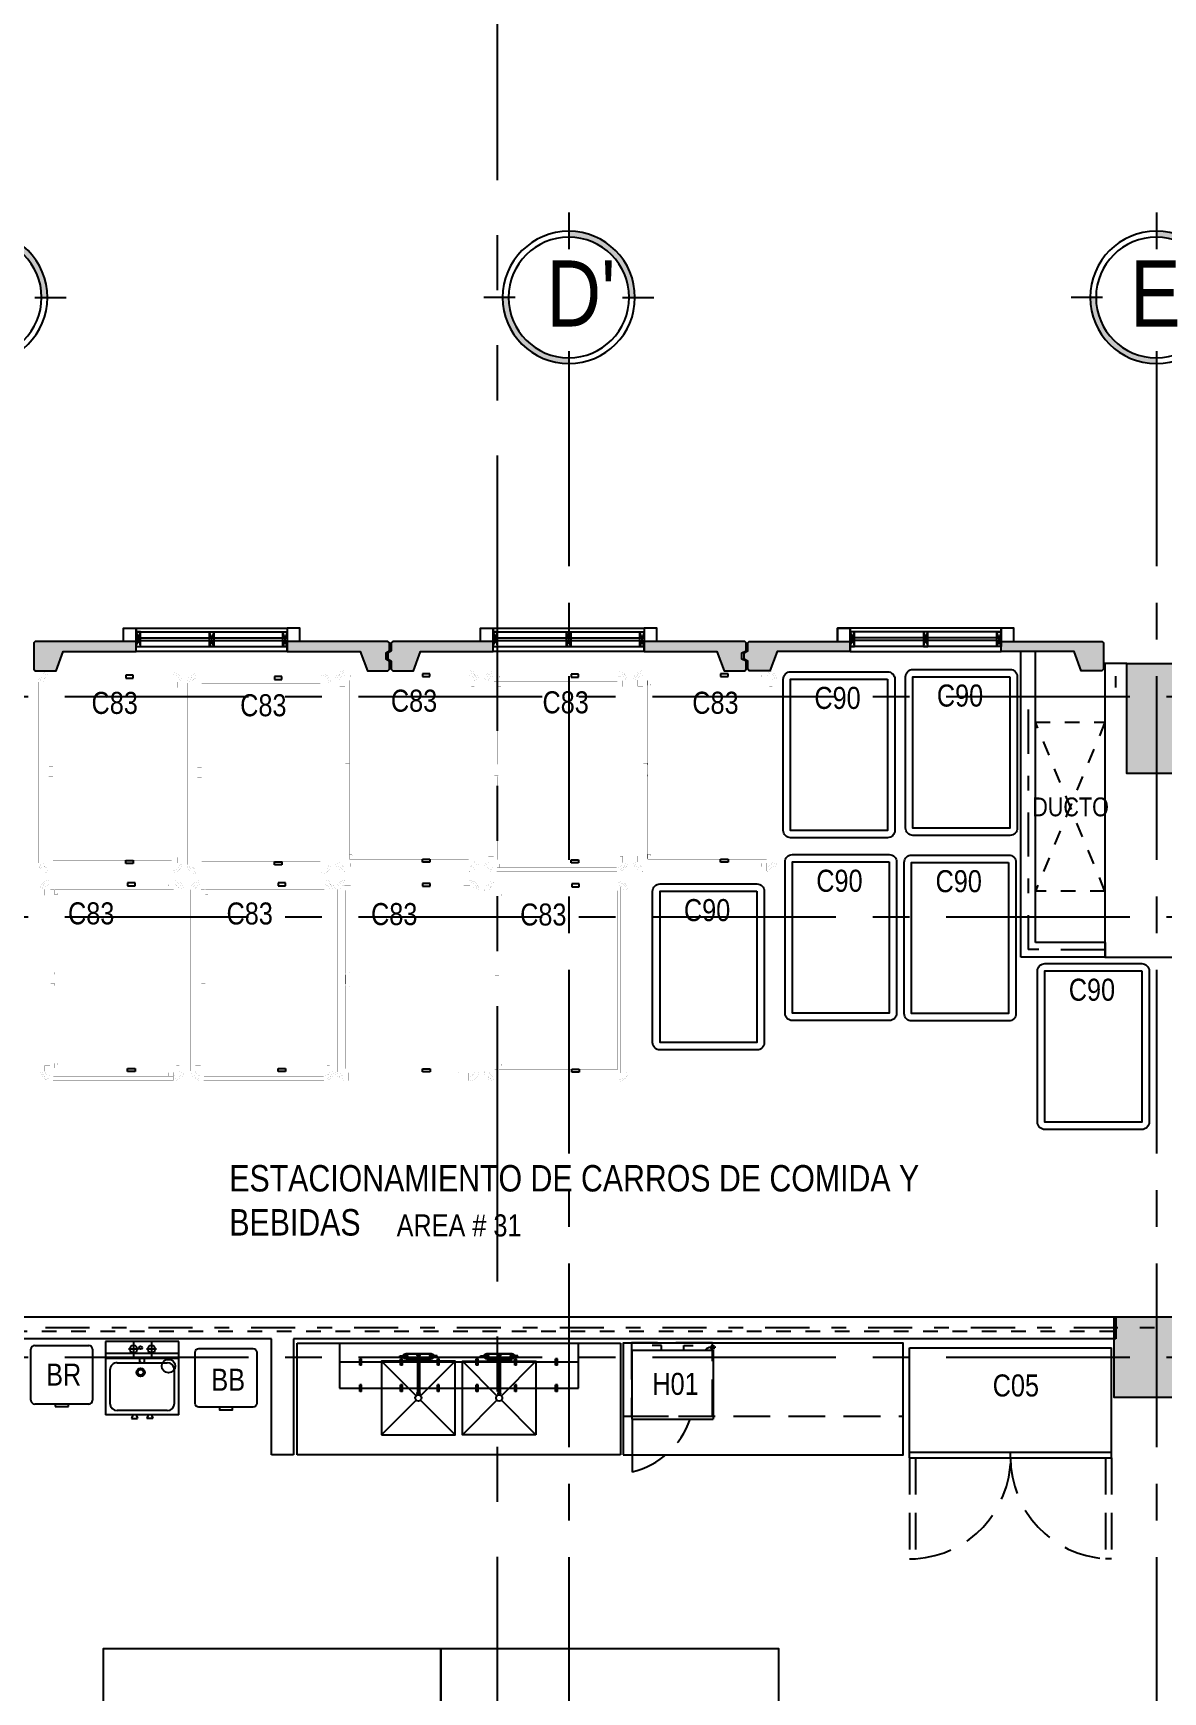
# Model space of a CAD drawing. Extents: x -28 to 149, y -33 to 76.
# Drawn here: x 24.35 to 32.04, y 28 to 39.29 of the extents above; entities that cross this region are included whole.
import ezdxf

# ---------------------------------------------------------------- set-up
doc = ezdxf.new("R2010")
doc.units = 0
for name, pattern in [('CENTER', [2, 1.25, -0.25, 0.25, -0.25]), ('DASHDOT', [1, 0.5, -0.25, 0, -0.25]), ('DASHDOT2', [12.7, 6.35, -3.175, 0, -3.175]), ('HIDDEN', [0.375, 0.25, -0.125]), ('PHANTOM2', [1.25, 0.625, -0.125, 0.125, -0.125, 0.125, -0.125]), ('STYLE_01', [0.15, 0.1, -0.05])]:
    doc.linetypes.add(name, pattern=pattern)
for name, color, linetype in [('arq-columnas', 5, 'Continuous'), ('arq-ejes', 1, 'DASHDOT2'), ('arq-ejes-circulo', 3, 'Continuous'), ('arq-ejes-principales', 1, 'CENTER'), ('arq-ejes-text', 2, 'Continuous'), ('arq-equipamiento', 1, 'Continuous'), ('arq-hatch', 252, 'Continuous'), ('arq-indicacion de corte', 5, 'PHANTOM2'), ('arq-mobiliario', 1, 'Continuous'), ('arq-mobiliario sanitario', 1, 'Continuous'), ('arq-niveles', 1, 'Continuous'), ('arq-paredes-liv', 3, 'Continuous'), ('arq-prefafricado', 1, 'Continuous'), ('arq-proyeccion ductos', 251, 'STYLE_01'), ('arq-proyección vigas', 251, 'STYLE_01'), ('arq-san', 1, 'Continuous'), ('arq-text-area', 3, 'Continuous'), ('arq-text-codigo', 1, 'Continuous'), ('arq-text-equipamiento', 2, 'Continuous'), ('arq-ventanas', 2, 'Continuous')]:
    doc.layers.add(name, color=color, linetype=linetype)
doc.styles.add('dape 2', font='ARIALN.TTF', dxfattribs={"height": 2.5})

# ---------------------------------------------------------------- blocks, each defined once
blk = doc.blocks.new('*U156')
at = {"linetype": 'Continuous'}
h = blk.add_hatch(color=251, dxfattribs=at)
h.paths.add_polyline_path([(0.1643, 0.326), (0.1803, 0.326, -0.414214), (0, 0.1457), (0, 0.1617, 0.414214)])
h.paths.add_polyline_path([(-0.1643, 0.326), (-0.1803, 0.326, -0.414214), (0, 0.5063), (0, 0.4903, 0.414214)])
for p, q in [((0, 0.5577), (0, 0.4724)), ((0, 0.5432), (0, 0.4579)), ((-0.1464, 0.326), (-0.2317, 0.326)), ((0.1464, 0.326), (0.2317, 0.326)), ((0, 0.1796), (0, 0.0943))]:
    blk.add_line(p, q, dxfattribs=at)
at = {"linetype": 'CENTER', "ltscale": 0.7}
blk.add_line((0, 0.1457), (0, 0.1457), dxfattribs=at)
at = {"linetype": 'Continuous'}
for radius in [0.1803, 0.1643]:
    blk.add_circle((0, 0.326), radius, dxfattribs=at)
blk = doc.blocks.new('BR')
for p, q in [((-0.21, -0.374), (-0.21, -0.026)), ((-0.184, 0), (0.184, 0)), ((0.21, -0.026), (0.21, -0.374)), ((0.184, -0.4), (-0.184, -0.4)), ((-0.045, -0.4), (-0.045, -0.417)), ((0.045, -0.4), (-0.045, -0.4)), ((-0.045, -0.417), (0.045, -0.417)), ((0.045, -0.417), (0.045, -0.4))]:
    blk.add_line(p, q)
for centre, start, end in [((-0.184, -0.026), 90, 180), ((0.184, -0.026), 0, 90), ((-0.184, -0.374), 180, 270), ((0.184, -0.374), 270, 0)]:
    blk.add_arc(centre, 0.0258, start, end)
blk = doc.blocks.new('C83')
for p, q in [((0.527, 1.289), (0.527, 1.269)), ((0.578, 1.289), (0.527, 1.289)), ((0.527, 1.269), (0.578, 1.269)), ((0.578, 1.269), (0.578, 1.289)), ((0.527, 0.006), (0.527, 0.026)), ((0.527, 0.026), (0.578, 0.026)), ((0.578, 0.006), (0.527, 0.006)), ((0.578, 0.026), (0.578, 0.006))]:
    blk.add_line(p, q)
at = {"const_width": 0.000317}
for points in [[(-0.001, 1.309, 0.414214), (-0.067, 1.242, 0.414214)], [(-0.001, 1.296, 0.414214), (-0.055, 1.242, 0.414214)], [(-0.001, 1.277, 0.414214), (-0.036, 1.242, 0.414214)], [(0.91, 1.242, 0.414214), (0.844, 1.309, 0.414214)], [(0.898, 1.242, 0.414213), (0.844, 1.296, 0.414213)], [(0.879, 1.242, 0.414214), (0.844, 1.277, 0.414214)], [(-0.067, 0.01, 0.414214), (-0.001, -0.056, 0.414214)], [(-0.055, 0.01, 0.414214), (-0.001, -0.044, 0.414214)], [(-0.036, 0.01, 0.414214), (-0.001, -0.025, 0.414214)], [(0.844, -0.056, 0.414214), (0.91, 0.01, 0.414214)], [(0.844, -0.044, 0.414214), (0.898, 0.01, 0.414214)], [(0.844, -0.025, 0.414214), (0.879, 0.01, 0.414214)]]:
    blk.add_lwpolyline(points, format="xyb", dxfattribs=at)
for points in [[(-0.067, 1.242), (-0.067, 0.01)], [(-0.055, 1.242), (-0.055, 0.01)], [(-0.036, 1.242), (-0.036, 1.204)], [(-0.001, 1.309), (0.844, 1.309)], [(-0.001, 1.296), (0.844, 1.296)], [(-0.001, 1.277), (0.037, 1.277)], [(0, 1.269), (0, 0)], [(0.859, 1.269), (0, 1.269)], [(0.03, 1.243), (0.03, 0.026)], [(0.842, 1.243), (0.03, 1.243)], [(0.037, 1.277), (0.037, 1.269)], [(0.844, 1.277), (0.806, 1.277)], [(0.806, 1.277), (0.806, 1.269)], [(0.842, 0.026), (0.842, 1.243)], [(0.859, 1.269), (0.859, 0)], [(0.879, 1.242), (0.879, 1.204)], [(0.898, 0.01), (0.898, 1.242)], [(0.91, 0.01), (0.91, 1.242)], [(-0.036, 1.204), (0, 1.204)], [(0.002, 1.242), (0.002, 0.675)], [(0.028, 1.242), (0.002, 1.242)], [(0.028, 1.242), (0.028, 0.675)], [(0.841, 1.242), (0.031, 1.242)], [(0.031, 1.242), (0.031, 1.208)], [(0.031, 1.208), (0.049, 1.208)], [(0.032, 1.241), (0.839, 1.241)], [(0.032, 1.241), (0.032, 1.209)], [(0.032, 1.209), (0.048, 1.209)], [(0.049, 1.218), (0.048, 1.218)], [(0.048, 1.209), (0.048, 1.218)], [(0.049, 1.208), (0.049, 1.218)], [(0.839, 0.941), (0.839, 1.241)], [(0.841, 0.939), (0.841, 1.242)], [(0.879, 1.204), (0.859, 1.204)], [(0.839, 0.938), (0.839, 0.331)], [(0.841, 0.33), (0.841, 0.939)], [(0.032, 0.68), (0.031, 0.68)], [(0.031, 0.68), (0.031, 0.669)], [(0.032, 0.68), (0.032, 0.667)], [(0.002, 0.675), (0.028, 0.675)], [(0.002, 0.669), (0.002, 0.601)], [(0.031, 0.669), (0.002, 0.669)], [(0.031, 0.601), (0.002, 0.601)], [(0.002, 0.027), (0.002, 0.594)], [(0.002, 0.594), (0.028, 0.594)], [(0.004, 0.667), (0.004, 0.602)], [(0.032, 0.667), (0.004, 0.667)], [(0.032, 0.602), (0.004, 0.602)], [(0.028, 0.027), (0.028, 0.594)], [(0.031, 0.601), (0.031, 0.589)], [(0.032, 0.589), (0.031, 0.589)], [(0.032, 0.602), (0.032, 0.589)], [(0.839, 0.329), (0.839, 0.029)], [(0.841, 0.33), (0.841, 0.027)], [(-0.036, 0.01), (-0.036, 0.048)], [(-0.036, 0.048), (0, 0.048)], [(0.859, 0), (0, 0)], [(0.028, 0.027), (0.002, 0.027)], [(0.02, 0), (0.09, 0)], [(0.02, 0), (0.02, -0.054)], [(0.03, 0.026), (0.842, 0.026)], [(0.031, 0.027), (0.031, 0.062)], [(0.031, 0.062), (0.049, 0.062)], [(0.841, 0.027), (0.031, 0.027)], [(0.032, 0.029), (0.032, 0.06)], [(0.032, 0.06), (0.048, 0.06)], [(0.032, 0.029), (0.839, 0.029)], [(0.048, 0.06), (0.048, 0.051)], [(0.049, 0.051), (0.048, 0.051)], [(0.049, 0.062), (0.049, 0.051)], [(0.09, 0), (0.09, -0.003)], [(0.84, 0), (0.769, 0)], [(0.769, 0), (0.769, -0.003)], [(0.84, 0), (0.84, -0.054)], [(0.879, 0.048), (0.859, 0.048)], [(0.879, 0.01), (0.879, 0.048)], [(-0.001, -0.025), (0.02, -0.025)], [(0.02, -0.044), (-0.001, -0.044)], [(0.844, -0.056), (-0.001, -0.056)], [(0.02, -0.054), (0.84, -0.054)], [(0.022, -0.003), (0.09, -0.003)], [(0.022, -0.003), (0.022, -0.054)], [(0.022, -0.025), (0.037, -0.025)], [(0.022, -0.029), (0.837, -0.029)], [(0.037, -0.025), (0.037, -0.003)], [(0.837, -0.003), (0.769, -0.003)], [(0.806, -0.025), (0.806, -0.003)], [(0.837, -0.025), (0.806, -0.025)], [(0.837, -0.003), (0.837, -0.054)], [(0.844, -0.025), (0.84, -0.025)], [(0.844, -0.044), (0.84, -0.044)]]:
    blk.add_lwpolyline(points, dxfattribs=at)
blk = doc.blocks.new('BB')
for points in [[(0.184, 0), (-0.184, 0)], [(-0.21, -0.026), (-0.21, -0.374)], [(0.21, -0.374), (0.21, -0.026)], [(-0.184, -0.4), (0.184, -0.4)]]:
    blk.add_lwpolyline(points)
blk.add_lwpolyline([(0.045, -0.4), (0.045, -0.417), (-0.045, -0.417), (-0.045, -0.4)], close=True)
for centre, start, end in [((0.184, -0.026), 0, 90), ((-0.184, -0.026), 90, 180), ((-0.184, -0.374), 180, 270), ((0.184, -0.374), 270, 0)]:
    blk.add_arc(centre, 0.0258, start, end)
blk = doc.blocks.new('H01')
at = {"color": 251}
blk.add_line((0, 0.275), (-0.36, 0.275), dxfattribs=at)
for p, q in [((0, 0.275), (0.471, 0.275, 0.225)), ((0, 0.275), (0, -0.275)), ((0.471, 0.275, 0.225), (0.471, -0.275, 0.225)), ((0.503, 0.076), (0.503, 0.14)), ((0.471, 0.076), (0.503, 0.076)), ((0.471, -0.076), (0.503, -0.076)), ((0.503, -0.076), (0.503, -0.14)), ((0.471, -0.275, 0.225), (0, -0.275)), ((0.479, -0.278, 0.225), (0.503, -0.276, 0.225)), ((0.483, -0.278, 0.225), (0.485, -0.288, 0.225)), ((0.492, -0.277, 0.225), (0.494, -0.295, 0.225)), ((0.5, -0.276, 0.225), (0.501, -0.286, 0.225))]:
    blk.add_line(p, q)
at = {"linetype": 'HIDDEN'}
for p, q in [((0.521, 0.279), (0.021, 0.279)), ((0.021, 0.279), (0.021, -0.271)), ((0.521, -0.271), (0.521, 0.279)), ((0.021, -0.271), (0.521, -0.271))]:
    blk.add_line(p, q, dxfattribs=at)
at = {"elevation": 0.451}
blk.add_lwpolyline([(0.503, -0.276, 0.063324), (0.501, -0.268, 0.07639), (0.498, -0.263, 0.107132), (0.494, -0.259, 0.14755), (0.489, -0.258, 0.14755), (0.485, -0.26, 0.107132), (0.481, -0.265, 0.07639), (0.48, -0.271, 0.063324), (0.479, -0.278, 0.063324)], format="xyb", dxfattribs=at)
at = {"color": 251, "linetype": 'HIDDEN'}
blk.add_arc((0.174, 0.398), 0.545, 193.0436, 251.3887, dxfattribs=at)
blk.add_arc((0.445, -0.259, 0.225), 0.0447, 0.5583, 53.148)
blk = doc.blocks.new('LAV.')
for p, q in [((-0.021, 0.5), (0.479, 0.5)), ((-0.021, 0.5), (-0.021, 0)), ((0.059, 0.47), (0.399, 0.47)), ((0.166, 0.5), (0.157, 0.525)), ((0.157, 0.525), (0.198, 0.525)), ((0.189, 0.5), (0.198, 0.525)), ((0.302, 0.525), (0.261, 0.525)), ((0.27, 0.5), (0.261, 0.525)), ((0.293, 0.5), (0.302, 0.525)), ((0.479, 0), (0.479, 0.5)), ((0.009, 0.42), (0.009, 0.194)), ((0.449, 0.194), (0.449, 0.42)), ((0.479, 0.114), (-0.021, 0.114)), ((0.037, 0.122), (0.037, 0.114)), ((0.399, 0.144), (0.059, 0.144)), ((0.063, 0.122), (0.063, 0.114)), ((0.213, 0.138), (0.213, 0.114)), ((0.246, 0.138), (0.246, 0.114)), ((-0.021, 0.081), (0.479, 0.081)), ((0.132, 0.051), (0.2, 0.051)), ((0.166, 0), (0.166, 0.102)), ((0.254, 0.051), (0.322, 0.051)), ((0.288, 0), (0.288, 0.102)), ((-0.021, 0), (0.479, 0))]:
    blk.add_line(p, q)
for centre, radius in [((0.24, 0.21), 0.028), ((0.05, 0.167), 0.046), ((0.166, 0.051), 0.0254), ((0.24, 0.042), 0.0102), ((0.288, 0.051), 0.0254)]:
    blk.add_circle(centre, radius)
at = {"color": 251}
for radius in [0.0254, 0.0188]:
    blk.add_circle((0.24, 0.21), radius, dxfattribs=at)
for centre, radius, start, end in [((0.059, 0.42), 0.05, 90, 180), ((0.399, 0.42), 0.05, 0, 90), ((0.059, 0.194), 0.05, 180, 270), ((0.229, 0.119), 0.025, 48.2195, 131.7805), ((0.399, 0.194), 0.05, 270, 0)]:
    blk.add_arc(centre, radius, start, end)
blk = doc.blocks.new('C05dwg')
for p, q in [((0, 0), (0, 1.375)), ((0.749, 1.375), (0, 1.375)), ((0.711, 0), (0.711, 1.375)), ((0.749, 0), (0.749, 1.375)), ((0.749, 0.687), (0.711, 0.687)), ((0.749, 0), (0, 0))]:
    blk.add_line(p, q)
at = {"linetype": 'HIDDEN'}
for p, q in [((0.749, 1.375), (1.437, 1.375)), ((1.437, 1.375), (1.437, 1.335)), ((0.749, 1.335), (1.437, 1.335)), ((0.749, 0.04), (1.437, 0.04)), ((0.749, 0), (1.437, 0)), ((1.437, 0), (1.437, 0.04))]:
    blk.add_line(p, q, dxfattribs=at)
for centre, start, end in [((0.748, 1.377), 270.0706, 356.4964), ((0.748, -0.002), 3.5036, 89.9294)]:
    blk.add_arc(centre, 0.69, start, end, dxfattribs=at)
blk = doc.blocks.new('PILE02')
for p, q in [((0, 0.76), (2.2, 0.76)), ((0, 0), (0, 0.76)), ((2.2, 0.76), (2.2, 0)), ((0.81, 0.387), (0.575, 0.622)), ((0.84, 0.387), (1.075, 0.622)), ((1.36, 0.387), (1.125, 0.622)), ((1.39, 0.387), (1.625, 0.622)), ((0.575, 0.122), (0.81, 0.357)), ((1.075, 0.122), (0.84, 0.357)), ((1.125, 0.122), (1.36, 0.357)), ((1.625, 0.122), (1.39, 0.357)), ((2.2, 0), (0, 0))]:
    blk.add_line(p, q)
at = {"extrusion": (2.03808e-18, -0.016642, 0.999862)}
for p, q in [((0.818, 0.088, -0.004), (0.818, 0.342)), ((0.831, 0.088, -0.004), (0.831, 0.342)), ((1.367, 0.088, -0.004), (1.367, 0.342)), ((1.381, 0.088, -0.004), (1.381, 0.342)), ((0.697, 0.091, -0.004), (0.733, 0.091, -0.004)), ((0.697, 0.091, -0.004), (0.697, 0.086, -0.004)), ((0.697, 0.086, -0.004), (0.733, 0.086, -0.004)), ((0.739, 0.101, -0.004), (0.729, 0.094, -0.004)), ((0.729, 0.094, -0.004), (0.729, 0.091, -0.004)), ((0.729, 0.086, -0.004), (0.729, 0.082, -0.004)), ((0.729, 0.082, -0.004), (0.739, 0.076, -0.004)), ((0.818, 0.107, -0.004), (0.739, 0.107, -0.004)), ((0.818, 0.104, -0.004), (0.739, 0.104, -0.004)), ((0.75, 0.094, -0.004), (0.739, 0.101, -0.004)), ((0.739, 0.076, -0.004), (0.75, 0.082, -0.004)), ((0.909, 0.072, -0.004), (0.739, 0.072, -0.004)), ((0.909, 0.07, -0.005), (0.739, 0.07, -0.005)), ((0.75, 0.082, -0.004), (0.75, 0.094, -0.004)), ((0.818, 0.098, -0.004), (0.812, 0.088, -0.004)), ((0.812, 0.088, -0.004), (0.818, 0.077, -0.004)), ((0.818, 0.077, -0.004), (0.83, 0.077, -0.004)), ((0.83, 0.077, -0.004), (0.837, 0.088, -0.004)), ((0.909, 0.107, -0.004), (0.831, 0.107, -0.004)), ((0.909, 0.104, -0.004), (0.831, 0.104, -0.004)), ((0.837, 0.088, -0.004), (0.831, 0.098, -0.004)), ((0.898, 0.094, -0.004), (0.909, 0.101, -0.004)), ((0.898, 0.082, -0.004), (0.898, 0.094, -0.004)), ((0.909, 0.076, -0.004), (0.898, 0.082, -0.004)), ((0.909, 0.101, -0.004), (0.92, 0.094, -0.004)), ((0.92, 0.082, -0.004), (0.909, 0.076, -0.004)), ((0.951, 0.091, -0.004), (0.916, 0.091, -0.004)), ((0.951, 0.086, -0.004), (0.916, 0.086, -0.004)), ((0.92, 0.094, -0.004), (0.92, 0.091, -0.004)), ((0.92, 0.086, -0.004), (0.92, 0.082, -0.004)), ((0.951, 0.091, -0.004), (0.951, 0.086, -0.004)), ((1.247, 0.091, -0.004), (1.247, 0.086, -0.004)), ((1.247, 0.091, -0.004), (1.282, 0.091, -0.004)), ((1.247, 0.086, -0.004), (1.282, 0.086, -0.004)), ((1.289, 0.101, -0.004), (1.279, 0.094, -0.004)), ((1.279, 0.094, -0.004), (1.279, 0.091, -0.004)), ((1.279, 0.086, -0.004), (1.279, 0.082, -0.004)), ((1.279, 0.082, -0.004), (1.289, 0.076, -0.004)), ((1.367, 0.107, -0.004), (1.289, 0.107, -0.004)), ((1.367, 0.104, -0.004), (1.289, 0.104, -0.004)), ((1.3, 0.094, -0.004), (1.289, 0.101, -0.004)), ((1.289, 0.076, -0.004), (1.3, 0.082, -0.004)), ((1.459, 0.072, -0.004), (1.289, 0.072, -0.004)), ((1.459, 0.07, -0.005), (1.289, 0.07, -0.005)), ((1.3, 0.082, -0.004), (1.3, 0.094, -0.004)), ((1.367, 0.098, -0.004), (1.362, 0.088, -0.004)), ((1.362, 0.088, -0.004), (1.368, 0.077, -0.004)), ((1.368, 0.077, -0.004), (1.38, 0.077, -0.004)), ((1.38, 0.077, -0.004), (1.386, 0.088, -0.004)), ((1.459, 0.107, -0.004), (1.381, 0.107, -0.004)), ((1.459, 0.104, -0.004), (1.381, 0.104, -0.004)), ((1.386, 0.088, -0.004), (1.381, 0.098, -0.004)), ((1.448, 0.094, -0.004), (1.459, 0.101, -0.004)), ((1.448, 0.082, -0.004), (1.448, 0.094, -0.004)), ((1.459, 0.076, -0.004), (1.448, 0.082, -0.004)), ((1.459, 0.101, -0.004), (1.469, 0.094, -0.004)), ((1.469, 0.082, -0.004), (1.459, 0.076, -0.004)), ((1.501, 0.091, -0.004), (1.466, 0.091, -0.004)), ((1.501, 0.086, -0.004), (1.466, 0.086, -0.004)), ((1.469, 0.094, -0.004), (1.469, 0.091, -0.004)), ((1.469, 0.086, -0.004), (1.469, 0.082, -0.004)), ((1.501, 0.091, -0.004), (1.501, 0.086, -0.004))]:
    blk.add_line(p, q, dxfattribs=at)
for points in [[(0.575, 0.622), (1.075, 0.622), (1.075, 0.122), (0.575, 0.122)], [(1.625, 0.622), (1.125, 0.622), (1.125, 0.122), (1.625, 0.122)]]:
    blk.add_lwpolyline(points, close=True)
for centre in [(0.825, 0.372), (1.375, 0.372)]:
    blk.add_circle(centre, 0.0212)
at = {"extrusion": (-5.89806e-17, 0.016642, -0.999862)}
for centre, major_axis, start_param, end_param in [((0.824, 0.342), (-0.00655, 0.00655, 0.00011), 4.722594, 9.414573), ((1.374, 0.342), (-0.00655, 0.00655, 0.00011), 4.722594, 9.414573), ((0.739, 0.088, -0.004), (-0.0131, 0.0131, 0.0002), 5.64114, 7.068583), ((0.739, 0.088, -0.004), (-0.0131, 0.0131, 0.0002), 3.926991, 5.354434), ((0.909, 0.088, -0.004), (-0.0112, 0.0112, 0.0002), 0.785398, 2.188739), ((0.909, 0.088, -0.004), (-0.0131, 0.0131, 0.0002), 2.499547, 3.926991), ((1.289, 0.088, -0.004), (-0.0131, 0.0131, 0.0002), 5.64114, 7.068583), ((1.289, 0.088, -0.004), (-0.0131, 0.0131, 0.0002), 3.926991, 5.354434), ((1.459, 0.088, -0.004), (-0.0112, 0.0112, 0.0002), 0.785398, 2.188739), ((1.459, 0.088, -0.004), (-0.0131, 0.0131, 0.0002), 2.499547, 3.926991)]:
    blk.add_ellipse(centre, major_axis=major_axis, ratio=1, start_param=start_param, end_param=end_param, dxfattribs=at)
at = {"extrusion": (-6.93889e-17, 0.016642, -0.999862)}
for centre in [(0.824, 0.342), (1.374, 0.342)]:
    blk.add_ellipse(centre, major_axis=(-0.00468, 0.00468, 0.00008), ratio=1, start_param=5.497787, end_param=8.63938, dxfattribs=at)
at = {"extrusion": (-8.32667e-17, 0.016642, -0.999862)}
for centre in [(0.739, 0.088, -0.004), (1.289, 0.088, -0.004)]:
    blk.add_ellipse(centre, major_axis=(-0.0112, 0.0112, 0.0002), ratio=1, start_param=5.665243, end_param=7.068583, dxfattribs=at)
at = {"extrusion": (-6.59195e-17, 0.016642, -0.999862)}
for centre in [(0.739, 0.088, -0.004), (1.289, 0.088, -0.004)]:
    blk.add_ellipse(centre, major_axis=(-0.0112, 0.0112, 0.0002), ratio=1, start_param=3.926991, end_param=5.330332, dxfattribs=at)
at = {"extrusion": (-6.07153e-17, 0.016642, -0.999862)}
for centre in [(0.739, 0.088, -0.004), (1.289, 0.088, -0.004)]:
    blk.add_ellipse(centre, major_axis=(-0.00526, 0.00526, 0.00009), ratio=1, start_param=5.861296, end_param=11.417464, dxfattribs=at)
at = {"extrusion": (3.81639e-17, 0.016642, -0.999862)}
for centre in [(0.824, 0.088, -0.004), (1.374, 0.088, -0.004)]:
    blk.add_ellipse(centre, major_axis=(-0.00468, 0.00468, 0.00008), ratio=1, start_param=2.356194, end_param=5.497787, dxfattribs=at)
at = {"extrusion": (-6.76542e-17, 0.016642, -0.999862)}
blk.add_ellipse((0.909, 0.088, -0.004), major_axis=(-0.00526, 0.00526, 0.00009), ratio=1, start_param=2.719703, end_param=8.275871, dxfattribs=at)
at = {"extrusion": (-5.72459e-17, 0.016642, -0.999862)}
for centre in [(0.909, 0.088, -0.004), (1.459, 0.088, -0.004)]:
    blk.add_ellipse(centre, major_axis=(-0.0131, 0.0131, 0.0002), ratio=1, start_param=0.785398, end_param=2.212842, dxfattribs=at)
at = {"extrusion": (-6.41848e-17, 0.016642, -0.999862)}
for centre, major_axis, start_param, end_param in [((0.909, 0.088, -0.004), (-0.0112, 0.0112, 0.0002), 2.52365, 3.926991), ((1.459, 0.088, -0.004), (-0.00526, 0.00526, 0.00009), 2.719703, 8.275871), ((1.459, 0.088, -0.004), (-0.0112, 0.0112, 0.0002), 2.52365, 3.926991)]:
    blk.add_ellipse(centre, major_axis=major_axis, ratio=1, start_param=start_param, end_param=end_param, dxfattribs=at)
blk = doc.blocks.new('AEREO')
for p, q in [((0, 0.305), (1.626, 0.305)), ((0, 0.305), (0, 0)), ((1.626, 0), (1.626, 0.305)), ((0, 0.178), (1.626, 0.178)), ((0.138, 0.156), (0.138, 0.2)), ((0.15, 0.2), (0.138, 0.2)), ((0.15, 0.185), (0.138, 0.185)), ((0.15, 0.17), (0.138, 0.17)), ((0.15, 0.156), (0.138, 0.156)), ((0.15, 0.156), (0.15, 0.2)), ((0.416, 0.156), (0.416, 0.2)), ((0.429, 0.2), (0.416, 0.2)), ((0.429, 0.185), (0.416, 0.185)), ((0.429, 0.17), (0.416, 0.17)), ((0.429, 0.156), (0.416, 0.156)), ((0.429, 0.156), (0.429, 0.2)), ((0.679, 0.2), (0.667, 0.2)), ((0.667, 0.156), (0.667, 0.2)), ((0.679, 0.185), (0.667, 0.185)), ((0.679, 0.17), (0.667, 0.17)), ((0.679, 0.156), (0.667, 0.156)), ((0.679, 0.156), (0.679, 0.2)), ((0.93, 0.156), (0.93, 0.2)), ((0.943, 0.2), (0.93, 0.2)), ((0.943, 0.185), (0.93, 0.185)), ((0.943, 0.17), (0.93, 0.17)), ((0.943, 0.156), (0.93, 0.156)), ((0.943, 0.156), (0.943, 0.2)), ((1.206, 0.2), (1.193, 0.2)), ((1.193, 0.156), (1.193, 0.2)), ((1.206, 0.185), (1.193, 0.185)), ((1.206, 0.17), (1.193, 0.17)), ((1.206, 0.156), (1.193, 0.156)), ((1.206, 0.156), (1.206, 0.2)), ((1.471, 0.156), (1.471, 0.2)), ((1.484, 0.2), (1.471, 0.2)), ((1.484, 0.185), (1.471, 0.185)), ((1.484, 0.17), (1.471, 0.17)), ((1.484, 0.156), (1.471, 0.156)), ((1.484, 0.156), (1.484, 0.2)), ((0, 0), (1.626, 0)), ((0.15, 0.022), (0.138, 0.022)), ((0.138, -0.022), (0.138, 0.022)), ((0.15, 0.008), (0.138, 0.008)), ((0.15, -0.022), (0.15, 0.022)), ((0.429, 0.022), (0.416, 0.022)), ((0.416, -0.022), (0.416, 0.022)), ((0.429, 0.008), (0.416, 0.008)), ((0.429, -0.022), (0.429, 0.022)), ((0.667, -0.022), (0.667, 0.022)), ((0.679, 0.022), (0.667, 0.022)), ((0.679, 0.008), (0.667, 0.008)), ((0.679, -0.022), (0.679, 0.022)), ((0.943, 0.022), (0.93, 0.022)), ((0.93, -0.022), (0.93, 0.022)), ((0.943, 0.008), (0.93, 0.008)), ((0.943, -0.022), (0.943, 0.022)), ((1.193, -0.022), (1.193, 0.022)), ((1.206, 0.022), (1.193, 0.022)), ((1.206, 0.008), (1.193, 0.008)), ((1.206, -0.022), (1.206, 0.022)), ((1.484, 0.022), (1.471, 0.022)), ((1.471, -0.022), (1.471, 0.022)), ((1.484, 0.008), (1.471, 0.008)), ((1.484, -0.022), (1.484, 0.022)), ((0.15, -0.008), (0.138, -0.008)), ((0.15, -0.022), (0.138, -0.022)), ((0.429, -0.008), (0.416, -0.008)), ((0.429, -0.022), (0.416, -0.022)), ((0.679, -0.008), (0.667, -0.008)), ((0.679, -0.022), (0.667, -0.022)), ((0.943, -0.008), (0.93, -0.008)), ((0.943, -0.022), (0.93, -0.022)), ((1.206, -0.008), (1.193, -0.008)), ((1.206, -0.022), (1.193, -0.022)), ((1.484, -0.008), (1.471, -0.008)), ((1.484, -0.022), (1.471, -0.022))]:
    blk.add_line(p, q)
blk = doc.blocks.new('C90')
at = {"linetype": 'Continuous'}
blk.add_lwpolyline([(0.66, 0.98, -0.414214), (0.71, 0.93), (0.71, -0.1, -0.414214), (0.66, -0.15), (0, -0.15, -0.414214), (-0.05, -0.1), (-0.05, 0.93, -0.414214), (0, 0.98)], format="xyb", close=True, dxfattribs=at)
blk.add_lwpolyline([(0.66, 0.93), (0.66, -0.1), (0, -0.1), (0, 0.93)], close=True, dxfattribs=at)
blk = doc.blocks.new('DIV-V')
for p, q in [((0.03, 0.04), (0, -0.06)), ((0.03, -0.06), (0, 0.04))]:
    blk.add_line(p, q)
blk.add_lwpolyline([(0.03, 0.04), (0.03, -0.06), (0, -0.06), (0, 0.04)], close=True)
blk = doc.blocks.new('GHJK')
at = {"layer": 'arq-hatch'}
h = blk.add_hatch(color=256, dxfattribs=at)
h.paths.add_polyline_path([(56.226, 153.2), (56.057, 153.2), (56.057, 153.163), (56.067, 153.153), (56.209, 153.153)])
h.paths.add_polyline_path([(56.257, 153.283), (56.754, 153.283), (56.754, 153.353), (56.067, 153.353), (56.057, 153.343), (56.057, 153.288), (56.057, 153.218), (56.057, 153.2), (56.226, 153.2)])
h = blk.add_hatch(color=256, dxfattribs=at)
h.paths.add_polyline_path([(58.457, 153.276), (58.479, 153.288), (58.479, 153.343), (58.469, 153.353), (57.783, 153.353), (57.783, 153.283), (58.279, 153.283), (58.312, 153.2), (58.479, 153.2), (58.479, 153.218), (58.457, 153.231)])
h.paths.add_polyline_path([(58.479, 153.2), (58.312, 153.2), (58.329, 153.153), (58.469, 153.153), (58.479, 153.163)])
h = blk.add_hatch(color=256, dxfattribs=at)
h.paths.add_polyline_path([(59.185, 153.353), (58.501, 153.353), (58.491, 153.343), (58.491, 153.288), (58.467, 153.276), (58.467, 153.231), (58.491, 153.218), (58.491, 153.2), (58.659, 153.2), (58.691, 153.283), (59.185, 153.283)])
h.paths.add_polyline_path([(58.659, 153.2), (58.491, 153.2), (58.491, 153.163), (58.501, 153.153), (58.642, 153.153)])
h = blk.add_hatch(color=256, dxfattribs=at)
h.paths.add_polyline_path([(60.908, 153.2), (60.74, 153.2), (60.758, 153.153), (60.898, 153.153), (60.908, 153.163)])
h.paths.add_polyline_path([(60.878, 153.276), (60.908, 153.288), (60.908, 153.343), (60.898, 153.353), (60.214, 153.353), (60.214, 153.283), (60.708, 153.283), (60.74, 153.2), (60.908, 153.2), (60.908, 153.218), (60.878, 153.231)])
h = blk.add_hatch(color=256, dxfattribs=at)
h.paths.add_polyline_path([(61.118, 153.283), (61.615, 153.283), (61.615, 153.353), (60.928, 153.353), (60.918, 153.343), (60.918, 153.288), (60.894, 153.276), (60.894, 153.231), (60.918, 153.218), (60.918, 153.2), (61.086, 153.2)])
h.paths.add_polyline_path([(61.086, 153.2), (60.918, 153.2), (60.918, 153.163), (60.928, 153.153), (61.068, 153.153)])
h = blk.add_hatch(color=256, dxfattribs=at)
h.paths.add_polyline_path([(63.34, 153.343), (63.33, 153.353), (62.643, 153.353), (62.643, 153.283), (63.14, 153.283), (63.171, 153.2), (63.255, 153.2), (63.34, 153.2), (63.34, 153.218), (63.34, 153.288)])
h.paths.add_polyline_path([(63.34, 153.2), (63.171, 153.2), (63.189, 153.153), (63.33, 153.153), (63.34, 153.163)])
for p, q in [((56.754, 153.283), (56.754, 153.353)), ((59.185, 153.283), (59.185, 153.353)), ((62.643, 153.283), (62.643, 153.353))]:
    blk.add_line(p, q)
at = {"layer": 'arq-prefafricado'}
for p, q in [((56.754, 153.283), (56.754, 153.353)), ((57.783, 153.283), (57.783, 153.353)), ((59.185, 153.283), (59.185, 153.353)), ((60.214, 153.283), (60.214, 153.353)), ((61.615, 153.283), (61.615, 153.353)), ((62.643, 153.283), (62.643, 153.353))]:
    blk.add_line(p, q, dxfattribs=at)
for points in [[(56.754, 153.353), (56.067, 153.353), (56.057, 153.343), (56.057, 153.288), (56.057, 153.288), (56.057, 153.218), (56.057, 153.218), (56.057, 153.163), (56.067, 153.153), (56.209, 153.153), (56.209, 153.153), (56.257, 153.283), (56.754, 153.283)], [(57.783, 153.283), (58.279, 153.283), (58.329, 153.153), (58.329, 153.153), (58.469, 153.153), (58.479, 153.163), (58.479, 153.218), (58.457, 153.231), (58.457, 153.276), (58.479, 153.288), (58.479, 153.343), (58.469, 153.353), (57.783, 153.353)], [(59.185, 153.353), (58.501, 153.353), (58.491, 153.343), (58.491, 153.288), (58.467, 153.276), (58.467, 153.231), (58.491, 153.218), (58.491, 153.163), (58.501, 153.153), (58.642, 153.153), (58.642, 153.153), (58.691, 153.283), (59.185, 153.283)], [(60.214, 153.283), (60.708, 153.283), (60.758, 153.153), (60.758, 153.153), (60.898, 153.153), (60.908, 153.163), (60.908, 153.218), (60.878, 153.231), (60.878, 153.276), (60.908, 153.288), (60.908, 153.343), (60.898, 153.353), (60.214, 153.353)], [(61.615, 153.283), (61.118, 153.283), (61.068, 153.153), (61.068, 153.153), (60.928, 153.153), (60.918, 153.163), (60.918, 153.218), (60.894, 153.231), (60.894, 153.276), (60.918, 153.288), (60.918, 153.343), (60.928, 153.353), (61.615, 153.353)], [(62.643, 153.353), (63.33, 153.353), (63.34, 153.343), (63.34, 153.288), (63.34, 153.288), (63.34, 153.218), (63.34, 153.218), (63.34, 153.163), (63.33, 153.153), (63.189, 153.153), (63.189, 153.153), (63.14, 153.283), (62.643, 153.283)]]:
    blk.add_lwpolyline(points, dxfattribs=at)
at = {"layer": 'arq-ventanas'}
for p, q in [((56.754, 153.418), (57.783, 153.418)), ((59.185, 153.418), (60.214, 153.418)), ((62.643, 153.418), (61.615, 153.418)), ((56.754, 153.318), (57.783, 153.318)), ((56.784, 153.378), (57.253, 153.378)), ((56.784, 153.358), (57.253, 153.358)), ((57.283, 153.378), (57.753, 153.378)), ((57.283, 153.358), (57.753, 153.358)), ((59.185, 153.318), (60.214, 153.318)), ((59.215, 153.378), (59.684, 153.378)), ((59.215, 153.358), (59.684, 153.358)), ((59.714, 153.378), (60.184, 153.378)), ((59.714, 153.358), (60.184, 153.358)), ((62.643, 153.318), (61.615, 153.318)), ((62.114, 153.378), (61.645, 153.378)), ((62.114, 153.358), (61.645, 153.358)), ((62.613, 153.378), (62.144, 153.378)), ((62.613, 153.358), (62.144, 153.358))]:
    blk.add_line(p, q, dxfattribs=at)
for points in [[(56.668, 153.353), (56.668, 153.443), (56.754, 153.443), (56.754, 153.353)], [(57.868, 153.353), (57.868, 153.443), (57.783, 153.443), (57.783, 153.353)], [(59.099, 153.353), (59.099, 153.443), (59.185, 153.443), (59.185, 153.353)], [(60.299, 153.353), (60.299, 153.443), (60.214, 153.443), (60.214, 153.353)], [(61.529, 153.353), (61.529, 153.443), (61.615, 153.443), (61.615, 153.353)], [(61.615, 153.353), (61.615, 153.443), (61.529, 153.443), (61.529, 153.353)], [(62.729, 153.353), (62.729, 153.443), (62.643, 153.443), (62.643, 153.353)]]:
    blk.add_lwpolyline(points, dxfattribs=at)
for points in [[(56.754, 153.283), (56.754, 153.443), (57.783, 153.443), (57.783, 153.283)], [(59.185, 153.283), (59.185, 153.443), (60.214, 153.443), (60.214, 153.283)], [(62.643, 153.283), (62.643, 153.443), (61.615, 153.443), (61.615, 153.283)]]:
    blk.add_lwpolyline(points, close=True, dxfattribs=at)
at = {"layer": 'arq-ventanas', "xscale": -1, "rotation": 0.0006313759814169372}
for p in [(56.784, 153.378), (59.215, 153.378), (61.645, 153.378), (62.144, 153.378)]:
    blk.add_blockref('DIV-V', p, dxfattribs=at)
at = {"layer": 'arq-ventanas', "rotation": 359.9993686240187}
for p in [(57.253, 153.378), (57.753, 153.378), (59.684, 153.378), (60.184, 153.378), (62.613, 153.378)]:
    blk.add_blockref('DIV-V', p, dxfattribs=at)

msp = doc.modelspace()

# ---------------------------------------------------------------- hatches: boundary and pattern name
at = {"layer": 'arq-hatch'}
h = msp.add_hatch(dxfattribs=at)
h.set_pattern_fill('LINE', color=8, scale=0.02, angle=45, style=0)
h.set_pattern_definition([(45, (56.22398, 4.97406), (-0.04490128, 0.04490128), [])])
h.paths.add_polyline_path([(56.306, 6.62), (56.176, 6.67), (56.176, 4.448), (56.306, 4.497)])
h.paths.add_polyline_path([(56.305, 4.088), (56.176, 4.137), (56.176, 3.994), (56.085, 3.994), (56.135, 3.864), (56.305, 3.864)])
h.paths.add_polyline_path([(55.773, 3.994), (53.932, 3.994), (53.932, 3.864), (54.145, 3.864), (55.173, 3.864), (55.725, 3.864)])
h.paths.add_polyline_path([(53.932, 3.994), (53.832, 3.994), (53.832, 3.864), (53.932, 3.864)])
h.paths.add_polyline_path([(53.832, 3.994), (53.543, 3.994), (53.593, 3.864), (53.832, 3.864)])
h.paths.add_polyline_path([(-0.178, 4.53), (-0.308, 4.48), (-0.308, 4.281), (-0.178, 4.281)])
h.paths.add_polyline_path([(-0.178, 4.281), (-0.308, 4.281), (-0.308, 4.156), (-0.178, 4.156)])
h.paths.add_polyline_path([(0, 4.08), (-0.178, 4.08), (-0.178, 4.156), (-0.308, 4.156), (-0.308, 3.95), (0, 3.95)])
h.paths.add_polyline_path([(0.272, 4.08), (0, 4.08), (0, 3.95), (0.222, 3.95)])
h.paths.add_polyline_path([(10.314, 5.62), (8.257, 5.624), (8.277, 5.57), (8.772, 5.57), (9.8, 5.57), (10.295, 5.57)])
h.paths.add_polyline_path([(10.345, 5.7), (8.229, 5.7), (8.257, 5.624), (10.314, 5.62)])
h.paths.add_polyline_path([(12.772, 5.7), (10.656, 5.7), (10.686, 5.619), (12.739, 5.615)])
h.paths.add_polyline_path([(12.739, 5.615), (10.686, 5.619), (10.705, 5.57), (11.199, 5.57), (12.227, 5.57), (12.227, 5.57), (12.722, 5.57)])
h.paths.add_polyline_path([(13.1, 5.7), (13.083, 5.7), (13.1, 5.655)])
h.paths.add_polyline_path([(56.306, 8.638), (56.175, 8.688), (56.175, 8.116), (56.175, 8.1), (56.175, 8.05), (56.306, 8.05)])
h.paths.add_polyline_path([(56.306, 8.05), (56.175, 8.05), (56.175, 7.231), (56, 7.231), (56.175, 7.226), (56, 7.22), (56.175, 7.22), (56.175, 6.981), (56.306, 7.03)])
h.paths.add_polyline_path([(49.646, 35.08), (48.557, 35.08), (48.509, 34.95), (49.646, 34.95)])
h.paths.add_polyline_path([(50.58, 35.08), (49.646, 35.08), (49.646, 34.95), (50.63, 34.95)])
h.paths.add_polyline_path([(51.079, 35.08), (50.988, 35.08), (50.94, 34.95), (51.079, 34.95)])
h.paths.add_polyline_path([(51.229, 35.08), (51.079, 35.08), (51.079, 34.95), (51.229, 34.95)])
h.paths.add_polyline_path([(53.006, 35.08), (51.229, 35.08), (51.229, 34.95), (53.056, 34.95)])
h.paths.add_polyline_path([(20.511, 35.08), (20, 35.08), (20, 34.95), (20.511, 34.95)])
h.paths.add_polyline_path([(20, 35.08), (19.482, 35.08), (19.482, 34.95), (20, 34.95)])
h.paths.add_polyline_path([(42.086, 35.08), (41.057, 35.08), (41.057, 34.95), (42.086, 34.95)])
h.paths.add_polyline_path([(41.057, 35.08), (40.563, 35.08), (40.513, 34.95), (41.057, 34.95)])
h.paths.add_polyline_path([(42.58, 35.08), (42.086, 35.08), (42.086, 34.95), (42.629, 34.95)])
edge = h.paths.add_edge_path()
edge.add_line((34.58, 35.08), (34.4, 35.08))
edge.add_arc((34.4, 34.98), 0.1, 90, 180)
edge.add_line((34.3, 34.98), (34.3, 34.95))
edge.add_line((34.3, 34.95), (34.628, 34.95))
edge.add_line((34.628, 34.95), (34.58, 35.08))
h.paths.add_polyline_path([(37.006, 35.08), (34.988, 35.08), (34.938, 34.95), (37.054, 34.95)])
h.paths.add_polyline_path([(39.437, 35.08), (37.414, 35.08), (37.364, 34.95), (39.486, 34.95)])
h.paths.add_polyline_path([(18.573, 35.08), (17.4, 35.08), (17.4, 34.95), (18.622, 34.95)])
h.paths.add_polyline_path([(19.482, 35.08), (18.988, 35.08), (18.939, 34.95), (19.482, 34.95)])
h.paths.add_polyline_path([(20.973, 35.08), (20.511, 35.08), (20.511, 34.95), (20.973, 34.95)])
h.paths.add_polyline_path([(8.511, 34.95), (8.559, 35.08), (10.579, 35.08), (10.629, 34.95)])
edge = h.paths.add_edge_path()
edge.add_line((10.942, 34.95), (10.99, 35.08))
edge.add_line((10.99, 35.08), (13.008, 35.08))
edge.add_line((13.008, 35.08), (13.033, 35.015))
edge.add_line((13.033, 35.015), (13.058, 34.95))
edge.add_line((13.058, 34.95), (10.942, 34.95))
msp.add_hatch(color=256, dxfattribs=at).paths.add_polyline_path([(31.8, 34.25), (32.2, 34.25), (32.2, 35), (31.8, 35)])

# ---------------------------------------------------------------- linework, layer by layer
at = {"layer": 'arq-columnas'}
msp.add_lwpolyline([(31.8, 35), (31.65, 35), (31.65, 33), (32.35, 33), (32.35, 35), (32.2, 35), (32.2, 34.25), (31.8, 34.25), (31.8, 35), (32.2, 35)], dxfattribs=at)
msp.add_lwpolyline([(31.712, 30.55), (32.262, 30.55), (32.262, 30), (31.712, 30)], close=True, dxfattribs=at)
at = {"layer": 'arq-ejes', "linetype": 'DASHDOT', "ltscale": 0.6}
for p, q in [((31.725, 34.835), (31.725, 34.914)), ((31.128, 34.685), (31.127, 33.051)), ((31.65, 33.05), (31.127, 33.051)), ((36.638, 30.475), (24.262, 30.475))]:
    msp.add_line(p, q, dxfattribs=at)
at = {"layer": 'arq-ejes-principales'}
for p, q in [((28, 36.913), (28, -2.679)), ((32, 36.913), (32, -2.679)), ((-5.431, 34.775), (59.88, 34.775)), ((-5.431, 33.275), (59.88, 33.275)), ((-5.431, 30.275), (59.93, 30.275))]:
    msp.add_line(p, q, dxfattribs=at)
at = {"layer": 'arq-hatch'}
msp.add_solid([(31.712, 30.55), (32.262, 30.55), (31.712, 30), (32.262, 30)], dxfattribs=at)
at = {"layer": 'arq-indicacion de corte', "ltscale": 3}
msp.add_line((27.513, 40.166), (27.513, -7.908), dxfattribs=at)
at = {"layer": 'arq-mobiliario'}
for points in [[(28.371, 29.61), (30.276, 29.61), (30.276, 30.37), (28.371, 30.37)], [(24.83, 27.589), (27.13, 27.589), (27.13, 28.289), (24.83, 28.289)], [(27.13, 27.589), (29.43, 27.589), (29.43, 28.289), (27.13, 28.289)]]:
    msp.add_lwpolyline(points, close=True, dxfattribs=at)
at = {"layer": 'arq-mobiliario', "linetype": 'HIDDEN'}
msp.add_lwpolyline([(28.371, 29.874), (30.276, 29.874), (30.276, 30.37), (28.371, 30.37)], close=True, dxfattribs=at)
at = {"layer": 'arq-paredes-liv'}
for p, q in [((31.077, 33), (31.077, 35.08)), ((31.177, 35.08), (31.077, 35.08)), ((31.177, 33.1), (31.177, 35.08)), ((31.651, 33.1), (31.177, 33.1)), ((31.651, 33.1), (31.651, 33)), ((31.651, 33), (31.077, 33)), ((25.976, 30.55), (31.725, 30.55)), ((31.725, 30.55), (31.725, 30.4)), ((25.976, 29.61), (25.976, 30.4)), ((31.725, 30.4), (26.126, 30.4)), ((26.126, 30.4), (26.126, 29.61)), ((26.126, 29.61), (25.976, 29.61))]:
    msp.add_line(p, q, dxfattribs=at)
msp.add_lwpolyline([(25.976, 30.4), (24.262, 30.4), (24.262, 30.55), (25.976, 30.55)], dxfattribs=at)
at = {"layer": 'arq-proyeccion ductos'}
for p, q in [((31.65, 34.6), (31.177, 33.45)), ((31.65, 33.45), (31.177, 34.6))]:
    msp.add_line(p, q, dxfattribs=at)
msp.add_lwpolyline([(31.177, 34.6), (31.65, 34.6), (31.65, 33.45), (31.177, 33.45)], close=True, dxfattribs=at)
at = {"layer": 'arq-proyección vigas', "linetype": 'STYLE_01'}
msp.add_line((31.712, 30.45), (24.262, 30.45), dxfattribs=at)

# ---------------------------------------------------------------- block references
at = {"layer": 'arq-ejes-circulo', "xscale": -2.5, "yscale": 2.5, "zscale": 2.5}
for p in [(24, 36.677), (28, 36.677), (32, 36.677)]:
    msp.add_blockref('*U156', p, dxfattribs=at)
at = {"layer": 'arq-equipamiento'}
for name, p in [('C83', (24.457, 33.631)), ('C83', (25.469, 33.622)), ('C83', (26.477, 33.641)), ('C83', (27.489, 33.637)), ('C83', (28.506, 33.641)), ('C90', (29.51, 33.963)), ('C90', (30.343, 33.979)), ('C90', (29.522, 32.718)), ('C90', (30.334, 32.715)), ('C83', (24.469, 32.216)), ('C83', (25.494, 32.216)), ('C83', (26.478, 32.213)), ('C83', (27.493, 32.21)), ('C90', (28.621, 32.518)), ('C90', (31.241, 31.976)), ('BR', (24.548, 30.356))]:
    msp.add_blockref(name, p, dxfattribs=at)
at = {"layer": 'arq-equipamiento', "xscale": -1}
msp.add_blockref('BB', (25.666, 30.335), dxfattribs=at)
at = {"layer": 'arq-equipamiento', "rotation": 90}
msp.add_blockref('H01', (28.707, 29.853), dxfattribs=at)
at = {"layer": 'arq-hatch', "color": 2}
msp.add_blockref('GHJK', (-31.7, -118.203), dxfattribs=at)
at = {"layer": 'arq-mobiliario'}
msp.add_blockref('AEREO', (26.439, 30.065), dxfattribs=at)
at = {"layer": 'arq-mobiliario', "rotation": 270}
msp.add_blockref('C05dwg', (30.32, 30.34), dxfattribs=at)
at = {"layer": 'arq-mobiliario sanitario', "rotation": 180}
msp.add_blockref('PILE02', (28.351, 30.37), dxfattribs=at)
at = {"layer": 'arq-san', "rotation": 180}
msp.add_blockref('LAV.', (25.325, 30.382), dxfattribs=at)

# ---------------------------------------------------------------- texts
at = {"layer": 'arq-ejes-text', "char_height": 0.45, "width": 0.35301, "attachment_point": 1, "style": 'dape 2'}
for s, insert in [("D'", (27.848, 37.744)), ('E', (31.821, 37.744))]:
    msp.add_mtext(s, dxfattribs=dict(at, insert=insert))
at = {"layer": 'arq-niveles', "color": 2, "insert": (31.677, 34.087), "char_height": 0.1282, "width": 0.53966, "attachment_point": 3, "style": 'dape 2'}
msp.add_mtext('DUCTO', dxfattribs=at)
at = {"layer": 'arq-text-area', "insert": (25.689, 31.584), "char_height": 0.18, "width": 5.11265, "attachment_point": 1, "style": 'dape 2'}
msp.add_mtext('ESTACIONAMIENTO DE CARROS DE COMIDA Y BEBIDAS', dxfattribs=at)
at = {"layer": 'arq-text-codigo', "style": 'dape 2'}
msp.add_text('AREA # 31', height=0.15, dxfattribs=at).set_placement((26.828, 31.098))
at = {"layer": 'arq-text-equipamiento', "color": 2, "char_height": 0.15, "width": 0.41405, "attachment_point": 1, "style": 'dape 2'}
for s, insert in [('{\\C256;C83}', (24.751, 34.806)), ('{\\C256;C83}', (25.763, 34.79)), ('{\\C256;C83}', (26.789, 34.821)), ('{\\C256;C83}', (27.821, 34.81)), ('{\\C256;C83}', (28.841, 34.807)), ('{\\C256;C90}', (29.672, 34.84)), ('{\\C256;C90}', (30.506, 34.856)), ('{\\C256;C90}', (29.685, 33.595)), ('{\\C256;C90}', (30.497, 33.592)), ('{\\C256;C83}', (24.591, 33.373)), ('{\\C256;C83}', (25.67, 33.372)), ('{\\C256;C83}', (26.654, 33.368)), ('{\\C256;C83}', (27.669, 33.365)), ('{\\C256;C90}', (28.784, 33.395)), ('{\\C256;C90}', (31.404, 32.853)), ('{\\C256;H01}', (28.569, 30.169)), ('{\\C256;C05}', (30.886, 30.158))]:
    msp.add_mtext(s, dxfattribs=dict(at, insert=insert))
at = {"layer": 'arq-text-equipamiento', "char_height": 0.15, "width": 0.26358, "attachment_point": 1, "style": 'dape 2'}
for s, insert in [('BR', (24.442, 30.232)), ('BB', (25.567, 30.197))]:
    msp.add_mtext(s, dxfattribs=dict(at, insert=insert))

doc.saveas('drawing.dxf')
